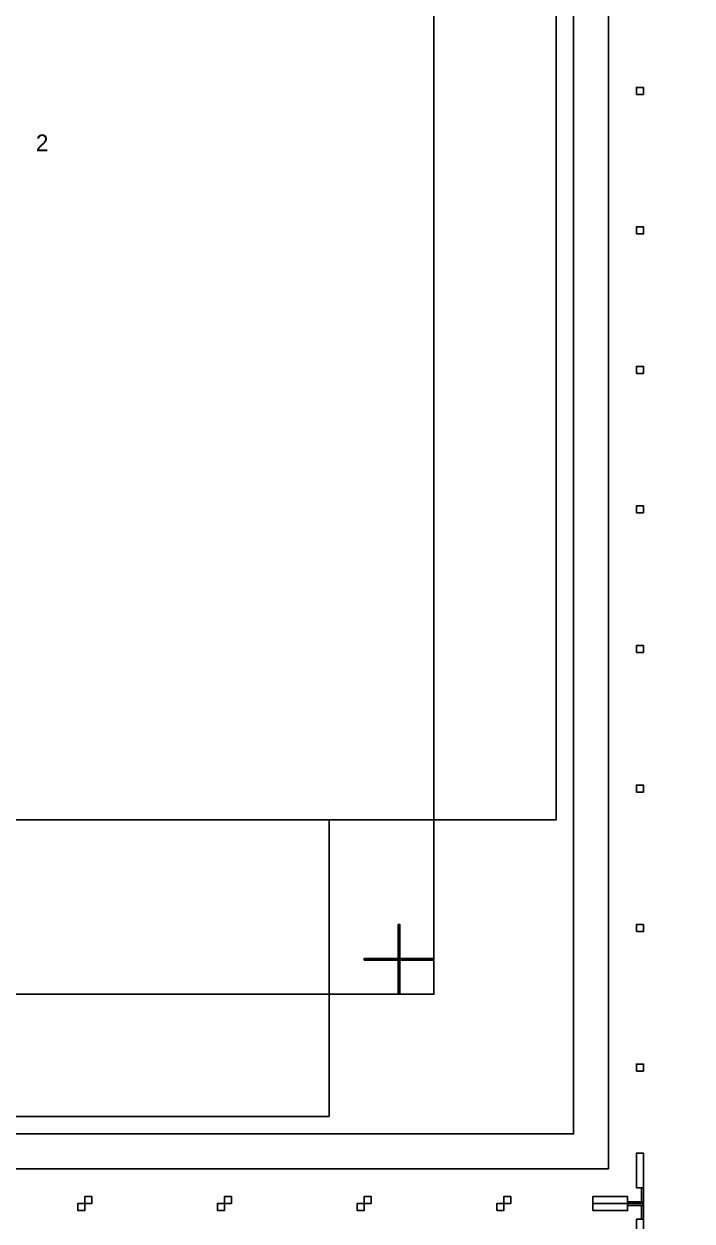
# Model space of a CAD drawing. Extents: x -50000 to 50000, y -50000 to 50000.
# Drawn here: x 41426 to 43340, y -7250 to -3818 of the extents above; entities that cross this region are included whole.
import ezdxf

# ---------------------------------------------------------------- set-up
doc = ezdxf.new("R2010")
doc.units = 0
for name, color, linetype in [('BASEMETAL3', 16, 'CONTINUOUS'), ('FRAME', 14, 'CONTINUOUS'), ('MARKERS', 8, 'CONTINUOUS'), ('XOR', 5, 'CONTINUOUS')]:
    doc.layers.add(name, color=color, linetype=linetype)

# ---------------------------------------------------------------- blocks, each defined once
blk = doc.blocks.new('DICINGBORDER')
at = {"layer": 'XOR'}
for points in [[(5580, 7180), (5580, 7200), (5600, 7200), (5600, 7180)], [(5980, 7180), (5980, 7200), (6000, 7200), (6000, 7180)], [(6380, 7180), (6380, 7200), (6400, 7200), (6400, 7180)], [(6780, 7180), (6780, 7200), (6800, 7200), (6800, 7180)], [(7055, 7180), (7055, 7200), (7155, 7200), (7155, 7180)], [(7155, 7195), (7155, 7200), (7200, 7200), (7200, 7195)], [(7195, 7155), (7195, 7195), (7200, 7195), (7200, 7155)], [(7180, 7055), (7180, 7155), (7200, 7155), (7200, 7055)], [(7180, 3180), (7180, 3200), (7200, 3200), (7200, 3180)], [(7180, 2780), (7180, 2800), (7200, 2800), (7200, 2780)], [(7180, 2380), (7180, 2400), (7200, 2400), (7200, 2380)], [(7180, 1980), (7180, 2000), (7200, 2000), (7200, 1980)], [(7180, 1580), (7180, 1600), (7200, 1600), (7200, 1580)], [(7180, 1180), (7180, 1200), (7200, 1200), (7200, 1180)], [(7180, 780), (7180, 800), (7200, 800), (7200, 780)], [(7180, 380), (7180, 400), (7200, 400), (7200, 380)], [(7180, 45), (7180, 145), (7200, 145), (7200, 45)], [(7195, 5), (7195, 45), (7200, 45), (7200, 5)], [(5600, 0), (5600, 20), (5620, 20), (5620, 0)], [(6000, 0), (6000, 20), (6020, 20), (6020, 0)], [(6400, 0), (6400, 20), (6420, 20), (6420, 0)], [(6800, 0), (6800, 20), (6820, 20), (6820, 0)], [(7055, 0), (7055, 20), (7155, 20), (7155, 0)], [(7155, 0), (7155, 5), (7200, 5), (7200, 0)]]:
    blk.add_lwpolyline(points, close=True, dxfattribs=at)
blk = doc.blocks.new('CHIP_RESONATOR')
at = {"layer": 'BASEMETAL3'}
for points in [[(150, 1000), (150, 6000), (6850, 6000), (6850, 1000)], [(800, 150), (800, 1000), (6200, 1000), (6200, 150)]]:
    blk.add_lwpolyline(points, close=True, dxfattribs=at)
at = {"layer": 'FRAME'}
for points in [[(0, 0), (0, 7000), (7000, 7000), (7000, 0)], [(500, 500), (500, 6500), (6500, 6500), (6500, 500)]]:
    blk.add_lwpolyline(points, close=True, dxfattribs=at)
at = {"layer": 'MARKERS'}
for points in [[(6397.5, 602.5), (6397.5, 700), (6402.5, 700), (6402.5, 602.5)], [(6300, 597.5), (6300, 602.5), (6500, 602.5), (6500, 597.5)], [(6397.5, 500), (6397.5, 597.5), (6402.5, 597.5), (6402.5, 500)]]:
    blk.add_lwpolyline(points, close=True, dxfattribs=at)
at = {"layer": 'XOR'}
blk.add_lwpolyline([(100, 100), (100, 6900), (6900, 6900), (6900, 100)], close=True, dxfattribs=at)
at = {"layer": 'FRAME'}
blk.add_text('2', height=48, dxfattribs=at).set_placement((5360, 2917))

msp = doc.modelspace()

# ---------------------------------------------------------------- linework, layer by layer
at = {"layer": 'FRAME'}
for radius in [50000, 49000]:
    msp.add_circle((0, 0), radius, dxfattribs=at)

# ---------------------------------------------------------------- block references
for name, p in [('DICINGBORDER', (36000, -7200)), ('CHIP_RESONATOR', (36100, -7100)), ('DICINGBORDER', (36000, -14400))]:
    msp.add_blockref(name, p)

doc.saveas('drawing.dxf')
